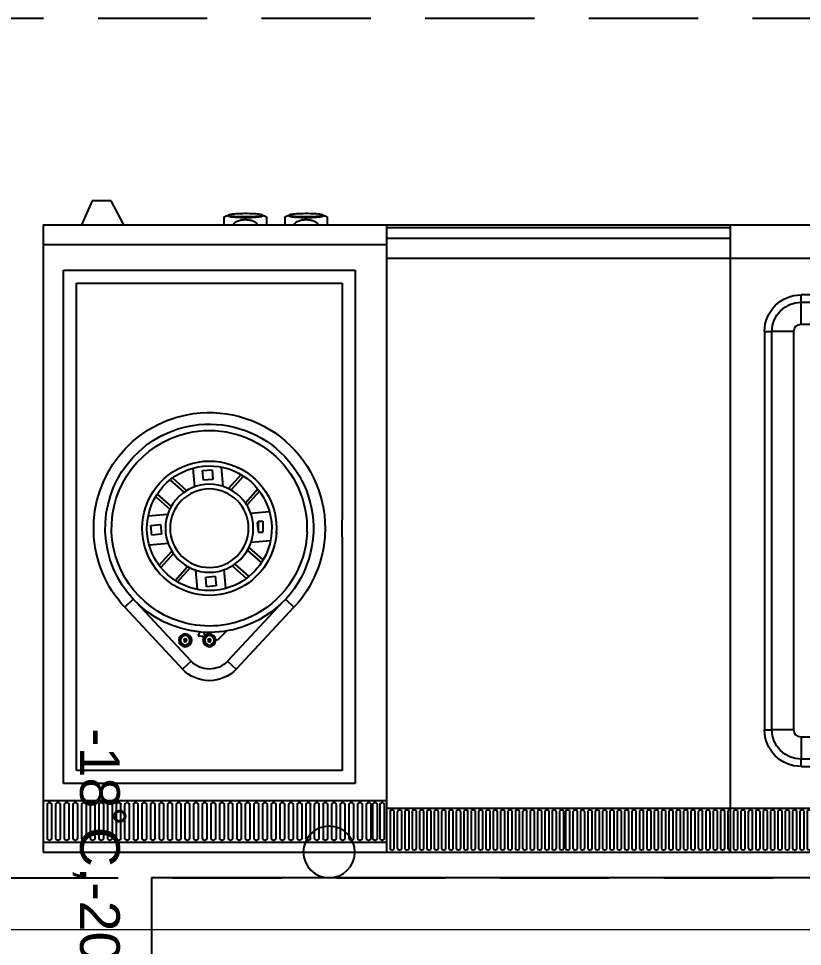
# Model space of a CAD drawing. Header units: millimetres. Extents: x 7687 to 15428, y -715 to 4028.
# Drawn here: x 13265.4 to 13356.6, y 243.2 to 351.2 of the extents above; entities that cross this region are included whole.
import ezdxf

# ---------------------------------------------------------------- set-up
doc = ezdxf.new("R2010")
doc.units = ezdxf.units.MM
doc.linetypes.add('HIDDENX2', pattern=[19.05, 12.7, -6.35])
for name, color, linetype in [('ELEKTRİK', 1, 'Continuous'), ('KITCHEN', 1, 'Continuous'), ('KOT', 3, 'Continuous')]:
    doc.layers.add(name, color=color, linetype=linetype)
doc.layers.add('yazı', color=7, linetype='Continuous', lineweight=20)
doc.styles.get("Standard").update_dxf_attribs({"font": 'arial.ttf'})

# ---------------------------------------------------------------- blocks, each defined once
blk = doc.blocks.new('wok ocak')
at = {"layer": 'KITCHEN', "color": 1}
for p, q in [((30.59, 73), (32.08, 75.78)), ((32.08, 75.78), (34.3, 75.78)), ((34.3, 75.78), (35.54, 73)), ((35.54, 73), (30.59, 73)), ((19.04, 42.54), (19.23, 44.78)), ((20.31, 44.48), (20.22, 43.37)), ((21.43, 44.39), (20.31, 44.48)), ((21.33, 43.28), (21.43, 44.39)), ((22.56, 44.66), (22.37, 42.48)), ((16.66, 43.75), (18.11, 42.14)), ((16.95, 43.93), (18.41, 42.3)), ((20.22, 43.37), (21.33, 43.28)), ((24.94, 43.53), (23.3, 42.06)), ((23.59, 41.87), (25.21, 43.32)), ((16.45, 40.64), (15, 42.26)), ((14.79, 41.99), (16.26, 40.35)), ((26.71, 41.66), (25.09, 40.21)), ((26.89, 41.38), (25.25, 39.91)), ((13.65, 39.6), (15.83, 39.41)), ((25.5, 39.28), (27.75, 39.09)), ((14.42, 38.52), (14.42, 37.22)), ((14.97, 38.52), (14.42, 38.52)), ((14.97, 38.52), (14.97, 37.22)), ((15.04, 38.37), (14.97, 38.38)), ((14.97, 37.57), (15.04, 38.37)), ((26.33, 38.1), (26.23, 36.99)), ((27.44, 38.01), (26.33, 38.1)), ((27.34, 36.89), (27.44, 38.01)), ((14.97, 37.22), (14.42, 37.22)), ((26.23, 36.99), (27.34, 36.89)), ((15.78, 36.08), (13.55, 36.27)), ((27.61, 35.76), (25.45, 35.95)), ((14.39, 33.99), (16.02, 35.46)), ((14.57, 33.7), (16.18, 35.15)), ((24.82, 34.73), (26.27, 33.11)), ((26.48, 33.38), (25.01, 35.02)), ((17.68, 33.5), (16.06, 32.05)), ((16.33, 31.84), (17.97, 33.31)), ((18.72, 30.7), (18.91, 32.87)), ((22.24, 32.82), (22.05, 30.59)), ((24.33, 31.43), (22.86, 33.07)), ((24.62, 31.61), (23.17, 33.23)), ((19.95, 32.09), (19.85, 30.98)), ((21.06, 31.99), (19.95, 32.09)), ((20.96, 30.88), (21.06, 31.99)), ((19.85, 30.98), (20.96, 30.88)), ((11.78, 29.41), (10.8, 28.49)), ((29.49, 29.41), (30.48, 28.49)), ((10.8, 28.49), (17.52, 21.3)), ((12.11, 29.07), (18.51, 22.22)), ((22.77, 22.22), (29.16, 29.07)), ((23.61, 21.14), (30.48, 28.49)), ((19.6, 24.72), (18.65, 25.72)), ((21.49, 25.16), (21.27, 24.94)), ((21.96, 25.14), (21.49, 25.16)), ((19.95, 24.71), (19.6, 24.72)), ((22.77, 22.22), (23.24, 22.73)), ((18.51, 22.22), (17.52, 21.3)), ((22.77, 22.22), (23.76, 21.3))]:
    blk.add_line(p, q, dxfattribs=at)
at = {"layer": 'KITCHEN', "color": 1, "linetype": 'Continuous'}
for p, q in [((7.4, 74.15), (7.38, 74.12)), ((7.38, 74.12), (7.4, 74.09)), ((7.38, 74.12), (7.38, 74.02)), ((7.38, 74.02), (7.4, 73.99)), ((7.45, 74.18), (7.4, 74.15)), ((7.4, 74.09), (7.45, 74.07)), ((7.4, 73.99), (7.45, 73.97)), ((7.54, 74.21), (7.45, 74.18)), ((7.45, 74.07), (7.54, 74.04)), ((7.45, 73.97), (7.54, 73.94)), ((7.66, 74.23), (7.54, 74.21)), ((7.54, 74.04), (7.66, 74.01)), ((7.54, 73.94), (7.66, 73.91)), ((7.81, 74.26), (7.66, 74.23)), ((7.66, 74.01), (7.81, 73.99)), ((7.66, 73.91), (7.81, 73.89)), ((7.99, 74.28), (7.81, 74.26)), ((7.81, 73.99), (7.99, 73.97)), ((7.81, 73.89), (7.99, 73.87)), ((8.19, 74.3), (7.99, 74.28)), ((7.99, 73.97), (8.19, 73.95)), ((7.99, 73.87), (8.19, 73.85)), ((8.42, 74.31), (8.19, 74.3)), ((8.19, 73.95), (8.42, 73.93)), ((8.19, 73.85), (8.42, 73.83)), ((8.66, 74.32), (8.42, 74.31)), ((8.42, 73.93), (8.66, 73.92)), ((8.42, 73.83), (8.66, 73.82)), ((8.91, 74.33), (8.66, 74.32)), ((8.66, 73.92), (8.91, 73.91)), ((8.66, 73.82), (8.91, 73.81)), ((9.18, 74.34), (8.91, 74.33)), ((8.91, 73.91), (9.18, 73.91)), ((8.91, 73.81), (9.18, 73.81)), ((9.44, 74.34), (9.18, 74.34)), ((9.18, 73.91), (9.44, 73.91)), ((9.18, 73.81), (9.44, 73.81)), ((9.71, 74.33), (9.44, 74.34)), ((9.44, 73.91), (9.71, 73.91)), ((9.44, 73.81), (9.71, 73.81)), ((9.97, 74.33), (9.71, 74.33)), ((9.71, 73.91), (9.97, 73.92)), ((9.71, 73.81), (9.97, 73.82)), ((10.21, 74.32), (9.97, 74.33)), ((9.97, 73.92), (10.21, 73.93)), ((9.97, 73.82), (10.21, 73.83)), ((10.45, 74.3), (10.21, 74.32)), ((10.21, 73.93), (10.45, 73.94)), ((10.21, 73.83), (10.45, 73.84)), ((10.66, 74.29), (10.45, 74.3)), ((10.45, 73.94), (10.66, 73.96)), ((10.45, 73.84), (10.66, 73.86)), ((10.85, 74.27), (10.66, 74.29)), ((10.66, 73.96), (10.85, 73.98)), ((10.66, 73.86), (10.85, 73.88)), ((11.02, 74.24), (10.85, 74.27)), ((10.85, 73.98), (11.02, 74)), ((10.85, 73.88), (11.02, 73.9)), ((11.16, 74.22), (11.02, 74.24)), ((11.02, 74), (11.16, 74.03)), ((11.02, 73.9), (11.16, 73.93)), ((11.26, 74.19), (11.16, 74.22)), ((11.16, 74.03), (11.26, 74.05)), ((11.16, 73.93), (11.26, 73.95)), ((11.33, 74.17), (11.26, 74.19)), ((11.26, 74.05), (11.33, 74.08)), ((11.26, 73.95), (11.33, 73.98)), ((11.37, 74.14), (11.33, 74.17)), ((11.33, 74.08), (11.37, 74.11)), ((11.33, 73.98), (11.37, 74.01)), ((11.37, 74.11), (11.37, 74.14)), ((11.37, 74.02), (11.37, 74.12)), ((11.37, 74.01), (11.37, 74.02)), ((14.47, 74.15), (14.45, 74.12)), ((14.45, 74.12), (14.47, 74.09)), ((14.45, 74.12), (14.45, 74.02)), ((14.45, 74.02), (14.47, 73.99)), ((14.52, 74.18), (14.47, 74.15)), ((14.47, 74.09), (14.52, 74.07)), ((14.47, 73.99), (14.52, 73.97)), ((14.61, 74.21), (14.52, 74.18)), ((14.52, 74.07), (14.61, 74.04)), ((14.52, 73.97), (14.61, 73.94)), ((14.73, 74.23), (14.61, 74.21)), ((14.61, 74.04), (14.73, 74.01)), ((14.61, 73.94), (14.73, 73.91)), ((14.88, 74.26), (14.73, 74.23)), ((14.73, 74.01), (14.88, 73.99)), ((14.73, 73.91), (14.88, 73.89)), ((15.06, 74.28), (14.88, 74.26)), ((14.88, 73.99), (15.06, 73.97)), ((14.88, 73.89), (15.06, 73.87)), ((15.26, 74.3), (15.06, 74.28)), ((15.06, 73.97), (15.26, 73.95)), ((15.06, 73.87), (15.26, 73.85)), ((15.49, 74.31), (15.26, 74.3)), ((15.26, 73.95), (15.49, 73.93)), ((15.26, 73.85), (15.49, 73.83)), ((15.73, 74.32), (15.49, 74.31)), ((15.49, 73.93), (15.73, 73.92)), ((15.49, 73.83), (15.73, 73.82)), ((15.98, 74.33), (15.73, 74.32)), ((15.73, 73.92), (15.98, 73.91)), ((15.73, 73.82), (15.98, 73.81)), ((16.25, 74.34), (15.98, 74.33)), ((15.98, 73.91), (16.25, 73.91)), ((15.98, 73.81), (16.25, 73.81)), ((16.51, 74.34), (16.25, 74.34)), ((16.25, 73.91), (16.51, 73.91)), ((16.25, 73.81), (16.51, 73.81)), ((16.78, 74.33), (16.51, 74.34)), ((16.51, 73.91), (16.78, 73.91)), ((16.51, 73.81), (16.78, 73.81)), ((17.04, 74.33), (16.78, 74.33)), ((16.78, 73.91), (17.04, 73.92)), ((16.78, 73.81), (17.04, 73.82)), ((17.29, 74.32), (17.04, 74.33)), ((17.04, 73.92), (17.29, 73.93)), ((17.04, 73.82), (17.29, 73.83)), ((17.52, 74.3), (17.29, 74.32)), ((17.29, 73.93), (17.52, 73.94)), ((17.29, 73.83), (17.52, 73.84)), ((17.73, 74.29), (17.52, 74.3)), ((17.52, 73.94), (17.73, 73.96)), ((17.52, 73.84), (17.73, 73.86)), ((17.93, 74.27), (17.73, 74.29)), ((17.73, 73.96), (17.93, 73.98)), ((17.73, 73.86), (17.93, 73.88)), ((18.09, 74.24), (17.93, 74.27)), ((17.93, 73.98), (18.09, 74)), ((17.93, 73.88), (18.09, 73.9)), ((18.23, 74.22), (18.09, 74.24)), ((18.09, 74), (18.23, 74.03)), ((18.09, 73.9), (18.23, 73.93)), ((18.33, 74.19), (18.23, 74.22)), ((18.23, 74.03), (18.33, 74.05)), ((18.23, 73.93), (18.33, 73.95)), ((18.4, 74.17), (18.33, 74.19)), ((18.33, 74.05), (18.4, 74.08)), ((18.33, 73.95), (18.4, 73.98)), ((18.44, 74.14), (18.4, 74.17)), ((18.4, 74.08), (18.44, 74.11)), ((18.4, 73.98), (18.44, 74.01)), ((18.44, 74.11), (18.44, 74.14)), ((18.44, 74.02), (18.44, 74.12)), ((18.44, 74.01), (18.44, 74.02)), ((40, 73), (0, 73)), ((0, 73), (0, 0)), ((40, 73), (40, 72.88)), ((40, 72.88), (40, 70.69)), ((40, 70.69), (0, 70.69)), ((40, 70.69), (40, 5.98)), ((3.68, 67.7), (3.68, 53.34)), ((17.14, 67.7), (3.68, 67.7)), ((19.14, 67.7), (17.14, 67.7)), ((37.6, 67.7), (19.14, 67.7)), ((37.6, 53.34), (37.6, 67.7)), ((17.14, 66.21), (5.17, 66.21)), ((5.17, 66.21), (5.17, 51.35)), ((36.1, 66.21), (17.14, 66.21)), ((36.1, 51.35), (36.1, 66.21)), ((3.68, 53.34), (3.68, 51.35)), ((37.6, 51.35), (37.6, 53.34)), ((3.68, 51.35), (3.68, 24.02)), ((5.17, 51.35), (5.17, 38.68)), ((36.1, 36.68), (36.1, 51.35)), ((37.6, 38.68), (37.6, 51.35)), ((5.17, 36.68), (5.17, 38.68)), ((37.6, 36.68), (37.6, 38.68)), ((5.17, 36.68), (5.17, 22.02)), ((36.1, 22.02), (36.1, 36.68)), ((37.6, 24.02), (37.6, 36.68)), ((3.68, 24.02), (3.68, 22.02)), ((37.6, 22.02), (37.6, 24.02)), ((3.68, 22.02), (3.68, 7.98)), ((5.17, 22.02), (5.17, 9.47)), ((36.1, 9.47), (36.1, 22.02)), ((37.6, 7.98), (37.6, 22.02)), ((5.17, 9.47), (17.14, 9.47)), ((17.14, 9.47), (36.1, 9.47)), ((3.68, 7.98), (17.14, 7.98)), ((17.14, 7.98), (19.14, 7.98)), ((19.14, 7.98), (37.6, 7.98)), ((40, 5.98), (0, 5.98)), ((0.27, 5.55), (0.27, 1.58)), ((0.77, 1.58), (0.77, 5.55)), ((1.1, 5.55), (1.1, 1.58)), ((1.6, 1.58), (1.6, 5.55)), ((1.85, 5.55), (1.85, 1.58)), ((2.35, 1.58), (2.35, 5.55)), ((2.86, 5.55), (2.86, 1.58)), ((3.36, 1.58), (3.36, 5.55)), ((3.86, 5.55), (3.86, 1.58)), ((4.36, 1.58), (4.36, 5.55)), ((4.87, 5.55), (4.87, 1.58)), ((5.37, 1.58), (5.37, 5.55)), ((5.87, 5.55), (5.87, 1.58)), ((6.37, 1.58), (6.37, 5.55)), ((6.88, 5.55), (6.88, 1.58)), ((7.37, 1.58), (7.37, 5.55)), ((7.88, 5.55), (7.88, 1.58)), ((8.38, 1.58), (8.38, 5.55)), ((8.89, 5.55), (8.89, 1.58)), ((9.38, 1.58), (9.38, 5.55)), ((9.89, 5.55), (9.89, 1.58)), ((10.39, 1.58), (10.39, 5.55)), ((10.89, 5.55), (10.89, 1.58)), ((11.39, 1.58), (11.39, 5.55)), ((11.9, 5.55), (11.9, 1.58)), ((12.4, 1.58), (12.4, 5.55)), ((12.9, 5.55), (12.9, 1.58)), ((13.4, 1.58), (13.4, 5.55)), ((13.91, 5.55), (13.91, 1.58)), ((14.41, 1.58), (14.41, 5.55)), ((14.91, 5.55), (14.91, 1.58)), ((15.41, 1.58), (15.41, 5.55)), ((15.92, 5.55), (15.92, 1.58)), ((16.42, 1.58), (16.42, 5.55)), ((16.92, 5.55), (16.92, 1.58)), ((17.42, 1.58), (17.42, 5.55)), ((17.93, 5.55), (17.93, 1.58)), ((18.43, 1.58), (18.43, 5.55)), ((18.93, 5.55), (18.93, 1.58)), ((19.43, 1.58), (19.43, 5.55)), ((19.94, 5.55), (19.94, 1.58)), ((20.44, 1.58), (20.44, 5.55)), ((20.94, 5.55), (20.94, 1.58)), ((21.44, 1.58), (21.44, 5.55)), ((21.95, 5.55), (21.95, 1.58)), ((22.44, 1.58), (22.44, 5.55)), ((22.95, 5.55), (22.95, 1.58)), ((23.45, 1.58), (23.45, 5.55)), ((23.96, 5.55), (23.96, 1.58)), ((24.45, 1.58), (24.45, 5.55)), ((24.96, 5.55), (24.96, 1.58)), ((25.46, 1.58), (25.46, 5.55)), ((25.97, 5.55), (25.97, 1.58)), ((26.46, 1.58), (26.46, 5.55)), ((26.97, 5.55), (26.97, 1.58)), ((27.47, 1.58), (27.47, 5.55)), ((27.97, 5.55), (27.97, 1.58)), ((28.47, 1.58), (28.47, 5.55)), ((28.96, 5.55), (28.96, 1.58)), ((29.45, 1.58), (29.45, 5.55)), ((29.96, 5.55), (29.96, 1.58)), ((30.46, 1.58), (30.46, 5.55)), ((30.97, 5.55), (30.97, 1.58)), ((30.97, 5.55), (30.97, 1.58)), ((31.46, 1.58), (31.46, 5.55)), ((31.46, 1.58), (31.46, 5.55)), ((31.97, 5.55), (31.97, 1.58)), ((32.47, 1.58), (32.47, 5.55)), ((32.97, 5.55), (32.97, 1.58)), ((33.47, 1.58), (33.47, 5.55)), ((33.98, 5.55), (33.98, 1.58)), ((34.48, 1.58), (34.48, 5.55)), ((34.98, 5.55), (34.98, 1.58)), ((35.48, 1.58), (35.48, 5.55)), ((35.99, 5.55), (35.99, 1.58)), ((36.49, 1.58), (36.49, 5.55)), ((36.99, 5.55), (36.99, 1.58)), ((37.49, 1.58), (37.49, 5.55)), ((38, 5.55), (38, 1.58)), ((38.5, 1.58), (38.5, 5.55)), ((39, 5.55), (39, 1.58)), ((39.5, 1.58), (39.5, 5.55)), ((40, 5.98), (40, 1.14)), ((40, 1.14), (0, 1.14)), ((40, 1.14), (40, 0)), ((40, 0), (0, 0))]:
    blk.add_line(p, q, dxfattribs=at)
at = {"layer": 'KITCHEN', "color": 1}
for centre, radius in [((20.64, 37.68), 5.12), ((20.64, 37.68), 4.57), ((20.64, 24.64), 0.743), ((20.64, 24.64), 0.697), ((20.64, 24.64), 0.585), ((20.64, 24.64), 0.548), ((23.45, 24.64), 0.743), ((23.45, 24.64), 0.697), ((23.45, 24.64), 0.585), ((23.45, 24.64), 0.548), ((20.64, 24.64), 0.176), ((20.64, 24.64), 0.139), ((23.45, 24.64), 0.176), ((23.45, 24.64), 0.139)]:
    blk.add_circle(centre, radius, dxfattribs=at)
for centre, radius, start, end in [((20.64, 37.68), 13.47, 78.8602, 183.5097), ((20.64, 37.68), 13.47, 358.2356, 78.8602), ((20.64, 37.68), 12.12, 77.6038, 182.2021), ((20.63, 37.71), 11.35, 76.7212, 182.4905), ((20.64, 37.68), 12.12, 358.0395, 77.6038), ((20.64, 37.68), 11.38, 357.9115, 76.7807), ((20.64, 37.68), 7.82, 241.4821, 184.7852), ((20.64, 37.68), 7.26, 241.4821, 183.6788), ((20.64, 37.68), 13.47, 181.9818, 223.0596), ((20.64, 37.68), 12.12, 182.2021, 241.4821), ((20.64, 37.68), 11.38, 182.3459, 241.4821), ((20.64, 37.68), 7.82, 183.4162, 241.4821), ((20.64, 37.68), 7.26, 183.6788, 241.4821), ((20.64, 37.68), 12.12, 275.5357, 358.0395), ((20.64, 37.68), 11.38, 283.2193, 357.9115), ((20.64, 37.68), 13.47, 316.9404, 358.2356), ((20.64, 37.68), 12.12, 241.4821, 282.3962), ((20.64, 37.68), 11.38, 241.4821, 283.2193), ((20.88, 25.38), 0.325, 146.3692, 188.4258), ((20.88, 25.38), 0.325, 315.5348, 35.8716), ((22.92, 25.72), 1.11, 185.2026, 211.0196), ((23.45, 24.64), 0.743, 106.4087, 253.5913), ((20.64, 24.21), 2.92, 223.0596, 316.9404), ((20.64, 24.21), 4.27, 223.0596, 316.9155)]:
    blk.add_arc(centre, radius, start, end, dxfattribs=at)
at = {"layer": 'KITCHEN', "color": 1, "linetype": 'Continuous'}
for centre, start, end in [((0.52, 5.52), 5.892, 174.108), ((1.35, 5.52), 5.892, 174.108), ((2.1, 5.52), 5.8879, 174.1121), ((3.11, 5.52), 5.8879, 174.1121), ((4.11, 5.52), 5.892, 174.108), ((5.12, 5.52), 5.892, 174.108), ((6.12, 5.52), 5.8806, 174.1194), ((7.13, 5.52), 5.8879, 174.1121), ((8.13, 5.52), 5.892, 174.108), ((9.13, 5.52), 5.8879, 174.1121), ((10.14, 5.52), 5.8806, 174.1194), ((11.14, 5.52), 5.892, 174.108), ((12.15, 5.52), 5.892, 174.108), ((13.15, 5.52), 5.8806, 174.1194), ((14.16, 5.52), 5.8879, 174.1121), ((15.16, 5.52), 5.892, 174.108), ((16.17, 5.52), 5.8879, 174.1121), ((17.17, 5.52), 5.8806, 174.1194), ((18.18, 5.52), 5.892, 174.108), ((19.18, 5.52), 5.892, 174.108), ((20.19, 5.52), 5.8879, 174.1121), ((21.19, 5.52), 5.8879, 174.1121), ((22.2, 5.52), 5.892, 174.108), ((23.2, 5.52), 5.892, 174.108), ((24.21, 5.52), 5.8806, 174.1194), ((25.21, 5.52), 5.8879, 174.1121), ((26.21, 5.52), 5.892, 174.108), ((27.22, 5.52), 5.8879, 174.1121), ((28.22, 5.52), 5.8806, 174.1194), ((29.21, 5.52), 5.892, 174.108), ((30.21, 5.52), 5.892, 174.108), ((31.21, 5.52), 5.892, 174.108), ((31.21, 5.52), 5.8806, 174.1194), ((32.22, 5.52), 5.892, 174.108), ((33.22, 5.52), 5.8806, 174.1194), ((34.23, 5.52), 5.892, 174.108), ((35.23, 5.52), 5.892, 174.108), ((36.24, 5.52), 5.8806, 174.1194), ((37.24, 5.52), 5.8879, 174.1121), ((38.25, 5.52), 5.892, 174.108), ((39.25, 5.52), 5.8879, 174.1121), ((0.52, 1.61), 185.892, 354.108), ((1.35, 1.61), 185.892, 354.108), ((2.1, 1.61), 185.8879, 354.1121), ((3.11, 1.61), 185.8879, 354.1121), ((4.11, 1.61), 185.892, 354.108), ((5.12, 1.61), 185.892, 354.108), ((6.12, 1.61), 185.8806, 354.1194), ((7.13, 1.61), 185.8879, 354.1121), ((8.13, 1.61), 185.892, 354.108), ((9.13, 1.61), 185.8879, 354.1121), ((10.14, 1.61), 185.8806, 354.1194), ((11.14, 1.61), 185.892, 354.108), ((12.15, 1.61), 185.892, 354.108), ((13.15, 1.61), 185.8806, 354.1194), ((14.16, 1.61), 185.8879, 354.1121), ((15.16, 1.61), 185.892, 354.108), ((16.17, 1.61), 185.8879, 354.1121), ((17.17, 1.61), 185.8806, 354.1194), ((18.18, 1.61), 185.892, 354.108), ((19.18, 1.61), 185.892, 354.108), ((20.19, 1.61), 185.8879, 354.1121), ((21.19, 1.61), 185.8879, 354.1121), ((22.2, 1.61), 185.892, 354.108), ((23.2, 1.61), 185.892, 354.108), ((24.21, 1.61), 185.8806, 354.1194), ((25.21, 1.61), 185.8879, 354.1121), ((26.21, 1.61), 185.892, 354.108), ((27.22, 1.61), 185.8879, 354.1121), ((28.22, 1.61), 185.8806, 354.1194), ((29.21, 1.61), 185.892, 354.108), ((30.21, 1.61), 185.892, 354.108), ((31.21, 1.61), 185.892, 354.108), ((31.21, 1.61), 185.8806, 354.1194), ((32.22, 1.61), 185.892, 354.108), ((33.22, 1.61), 185.8806, 354.1194), ((34.23, 1.61), 185.892, 354.108), ((35.23, 1.61), 185.892, 354.108), ((36.24, 1.61), 185.8806, 354.1194), ((37.24, 1.61), 185.8879, 354.1121), ((38.25, 1.61), 185.892, 354.108), ((39.25, 1.61), 185.8879, 354.1121)]:
    blk.add_arc(centre, 0.251, start, end, dxfattribs=at)
for points, knots in [([(7.38, 74.1), (7.37, 74.09), (7.31, 74.08), (7.22, 74.06), (7.11, 74.02), (7, 73.96), (6.93, 73.92), (6.89, 73.89), (6.88, 73.88)], [0, 0, 0, 0, 0.071146, 0.360299, 0.583121, 0.780129, 0.971581, 1, 1, 1, 1]), ([(6.88, 73), (6.88, 73.02), (6.88, 73.09), (6.88, 73.22), (6.88, 73.39), (6.88, 73.55), (6.88, 73.66), (6.88, 73.77), (6.88, 73.85), (6.88, 73.9), (6.88, 73.88), (6.88, 73.88)], [0, 0, 0, 0, 0.031218, 0.099887, 0.187631, 0.314495, 0.423208, 0.534616, 0.763051, 0.99723, 1, 1, 1, 1]), ([(10.74, 73), (10.74, 73.03), (10.72, 73.11), (10.61, 73.26), (10.42, 73.39), (10.2, 73.48), (9.9, 73.56), (9.51, 73.61), (9.04, 73.59), (8.68, 73.53), (8.41, 73.43), (8.23, 73.33), (8.09, 73.19), (8.01, 73.07), (8, 73), (8, 73)], [0, 0, 0, 0, 0.02626, 0.083294, 0.165746, 0.237177, 0.308811, 0.459086, 0.609562, 0.741812, 0.80889, 0.875719, 0.935415, 0.995624, 1, 1, 1, 1]), ([(11.87, 73.88), (11.86, 73.89), (11.82, 73.92), (11.74, 73.97), (11.64, 74.01), (11.54, 74.05), (11.45, 74.08), (11.39, 74.09), (11.37, 74.1)], [0, 0, 0, 0, 0.06164, 0.234841, 0.415874, 0.619276, 0.872406, 1, 1, 1, 1]), ([(11.87, 73.87), (11.87, 73.88), (11.87, 73.88), (11.87, 73.82), (11.87, 73.72), (11.87, 73.59), (11.87, 73.47), (11.87, 73.32), (11.87, 73.15), (11.87, 73.05), (11.87, 73)], [0, 0, 0, 0, 0.1050328, 0.3396706, 0.5435541, 0.645367, 0.7499881, 0.84201, 0.9348333, 1, 1, 1, 1]), ([(14.45, 74.1), (14.44, 74.09), (14.38, 74.08), (14.3, 74.06), (14.18, 74.02), (14.08, 73.96), (14, 73.92), (13.96, 73.89), (13.95, 73.88)], [0, 0, 0, 0, 0.071146, 0.360299, 0.583121, 0.780129, 0.971581, 1, 1, 1, 1]), ([(13.95, 73), (13.95, 73.02), (13.95, 73.09), (13.95, 73.22), (13.95, 73.39), (13.95, 73.55), (13.95, 73.66), (13.95, 73.77), (13.95, 73.85), (13.95, 73.9), (13.95, 73.88), (13.95, 73.88)], [0, 0, 0, 0, 0.031218, 0.099887, 0.187631, 0.314495, 0.423208, 0.534616, 0.763051, 0.99723, 1, 1, 1, 1]), ([(17.81, 73), (17.81, 73.03), (17.79, 73.11), (17.68, 73.26), (17.5, 73.39), (17.27, 73.48), (16.97, 73.56), (16.58, 73.61), (16.12, 73.59), (15.75, 73.53), (15.48, 73.43), (15.3, 73.33), (15.16, 73.19), (15.08, 73.07), (15.08, 73), (15.08, 73)], [0, 0, 0, 0, 0.02626, 0.083294, 0.165746, 0.237177, 0.308811, 0.459086, 0.609562, 0.741812, 0.80889, 0.875719, 0.935415, 0.995624, 1, 1, 1, 1]), ([(18.94, 73.88), (18.93, 73.89), (18.89, 73.92), (18.81, 73.97), (18.72, 74.01), (18.61, 74.05), (18.52, 74.08), (18.46, 74.09), (18.44, 74.1)], [0, 0, 0, 0, 0.06164, 0.234841, 0.415874, 0.619276, 0.872406, 1, 1, 1, 1]), ([(18.94, 73.87), (18.94, 73.88), (18.94, 73.88), (18.94, 73.82), (18.94, 73.72), (18.94, 73.59), (18.94, 73.47), (18.94, 73.32), (18.94, 73.15), (18.94, 73.05), (18.94, 73)], [0, 0, 0, 0, 0.1050328, 0.3396706, 0.5435541, 0.645367, 0.7499881, 0.84201, 0.9348333, 1, 1, 1, 1])]:
    blk.add_open_spline(points, degree=3, knots=knots, dxfattribs=at)
at = {"layer": 'KOT'}
blk.add_circle((6.7, 0), 3, dxfattribs=at)
blk = doc.blocks.new('ara tezgah')
at = {"layer": 'KITCHEN', "linetype": 'Continuous'}
for p, q in [((0, 0), (40, 0)), ((0, -5.12), (0, 0)), ((40, -73), (40, 0)), ((0.43, -0.41), (0.43, -4.71)), ((0.85, -4.71), (0.85, -0.41)), ((1.28, -0.41), (1.28, -4.71)), ((1.71, -4.71), (1.71, -0.41)), ((2.14, -0.41), (2.14, -4.71)), ((2.57, -4.71), (2.57, -0.41)), ((3, -0.41), (3, -4.71)), ((3.43, -4.71), (3.43, -0.41)), ((3.86, -0.41), (3.86, -4.71)), ((4.29, -4.71), (4.29, -0.41)), ((4.72, -0.41), (4.72, -4.71)), ((5.14, -4.71), (5.14, -0.41)), ((5.58, -0.41), (5.58, -4.71)), ((6, -4.71), (6, -0.41)), ((6.43, -0.41), (6.43, -4.71)), ((6.86, -4.71), (6.86, -0.41)), ((7.29, -0.41), (7.29, -4.71)), ((7.72, -4.71), (7.72, -0.41)), ((8.15, -0.41), (8.15, -4.71)), ((8.58, -4.71), (8.58, -0.41)), ((9.01, -0.41), (9.01, -4.71)), ((9.43, -4.71), (9.43, -0.41)), ((9.87, -0.41), (9.87, -4.71)), ((10.29, -4.71), (10.29, -0.41)), ((10.72, -0.41), (10.72, -4.71)), ((11.15, -4.71), (11.15, -0.41)), ((11.58, -0.41), (11.58, -4.71)), ((12.01, -4.71), (12.01, -0.41)), ((12.44, -0.41), (12.44, -4.71)), ((12.87, -4.71), (12.87, -0.41)), ((13.3, -0.41), (13.3, -4.71)), ((13.73, -4.71), (13.73, -0.41)), ((14.16, -0.41), (14.16, -4.71)), ((14.58, -4.71), (14.58, -0.41)), ((15.02, -0.41), (15.02, -4.71)), ((15.44, -4.71), (15.44, -0.41)), ((15.87, -0.41), (15.87, -4.71)), ((16.3, -4.71), (16.3, -0.41)), ((16.73, -0.41), (16.73, -4.71)), ((17.16, -4.71), (17.16, -0.41)), ((17.59, -0.41), (17.59, -4.71)), ((18.02, -4.71), (18.02, -0.41)), ((18.45, -0.41), (18.45, -4.71)), ((18.88, -4.71), (18.88, -0.41)), ((19.29, -0.41), (19.29, -4.71)), ((19.72, -4.71), (19.72, -0.41)), ((20.15, -0.41), (20.15, -4.71)), ((20.57, -4.71), (20.57, -0.41)), ((20.87, -0.41), (20.87, -4.71)), ((21.3, -4.71), (21.3, -0.41)), ((21.73, -0.41), (21.73, -4.71)), ((22.16, -4.71), (22.16, -0.41)), ((22.59, -0.41), (22.59, -4.71)), ((23.02, -4.71), (23.02, -0.41)), ((23.45, -0.41), (23.45, -4.71)), ((23.88, -4.71), (23.88, -0.41)), ((24.31, -0.41), (24.31, -4.71)), ((24.73, -4.71), (24.73, -0.41)), ((25.17, -0.41), (25.17, -4.71)), ((25.59, -4.71), (25.59, -0.41)), ((26.02, -0.41), (26.02, -4.71)), ((26.45, -4.71), (26.45, -0.41)), ((26.88, -0.41), (26.88, -4.71)), ((27.31, -4.71), (27.31, -0.41)), ((27.74, -0.41), (27.74, -4.71)), ((28.17, -4.71), (28.17, -0.41)), ((28.6, -0.41), (28.6, -4.71)), ((29.02, -4.71), (29.02, -0.41)), ((29.46, -0.41), (29.46, -4.71)), ((29.88, -4.71), (29.88, -0.41)), ((30.31, -0.41), (30.31, -4.71)), ((30.74, -4.71), (30.74, -0.41)), ((31.17, -0.41), (31.17, -4.71)), ((31.6, -4.71), (31.6, -0.41)), ((32.03, -0.41), (32.03, -4.71)), ((32.46, -4.71), (32.46, -0.41)), ((32.89, -0.41), (32.89, -4.71)), ((33.32, -4.71), (33.32, -0.41)), ((33.75, -0.41), (33.75, -4.71)), ((34.17, -4.71), (34.17, -0.41)), ((34.61, -0.41), (34.61, -4.71)), ((35.03, -4.71), (35.03, -0.41)), ((35.46, -0.41), (35.46, -4.71)), ((35.89, -4.71), (35.89, -0.41)), ((36.32, -0.41), (36.32, -4.71)), ((36.75, -4.71), (36.75, -0.41)), ((37.18, -0.41), (37.18, -4.71)), ((37.61, -4.71), (37.61, -0.41)), ((38.04, -0.41), (38.04, -4.71)), ((38.46, -4.71), (38.46, -0.41)), ((38.9, -0.41), (38.9, -4.71)), ((39.32, -4.71), (39.32, -0.41)), ((39.75, -0.41), (39.75, -4.71)), ((0, -5.12), (40, -5.12)), ((0, -69.1), (0, -5.12)), ((0, -69.1), (40, -69.1)), ((0, -71.44), (0, -69.1)), ((0, -71.44), (40, -71.44)), ((0, -72.7), (0, -71.44)), ((0, -72.7), (40, -72.7)), ((0, -73), (0, -72.7)), ((0, -73), (40, -73))]:
    blk.add_line(p, q, dxfattribs=at)
for centre, start, end in [((0.64, -0.42), 1.9547, 178.0453), ((1.5, -0.42), 1.9406, 178.0594), ((2.36, -0.42), 1.9406, 178.0594), ((3.21, -0.42), 1.9406, 178.0594), ((4.07, -0.42), 1.9406, 178.0594), ((4.93, -0.42), 1.9406, 178.0594), ((5.79, -0.42), 1.9547, 178.0453), ((6.65, -0.42), 1.9547, 178.0453), ((7.51, -0.42), 1.9547, 178.0453), ((8.36, -0.42), 1.9623, 178.0377), ((9.22, -0.42), 1.9623, 178.0377), ((10.08, -0.42), 1.9623, 178.0377), ((10.94, -0.42), 1.9623, 178.0377), ((11.8, -0.42), 1.9623, 178.0377), ((12.65, -0.42), 1.9623, 178.0377), ((13.51, -0.42), 1.9623, 178.0377), ((14.37, -0.42), 1.9623, 178.0377), ((15.23, -0.42), 1.9623, 178.0377), ((16.09, -0.42), 1.9623, 178.0377), ((16.95, -0.42), 1.9623, 178.0377), ((17.8, -0.42), 1.9623, 178.0377), ((18.66, -0.42), 1.9623, 178.0377), ((19.5, -0.42), 1.9623, 178.0377), ((20.36, -0.42), 1.9623, 178.0377), ((21.09, -0.42), 1.9623, 178.0377), ((21.95, -0.42), 1.9623, 178.0377), ((22.8, -0.42), 1.9623, 178.0377), ((23.66, -0.42), 1.9623, 178.0377), ((24.52, -0.42), 1.9623, 178.0377), ((25.38, -0.42), 1.9623, 178.0377), ((26.24, -0.42), 1.9623, 178.0377), ((27.09, -0.42), 1.9623, 178.0377), ((27.95, -0.42), 1.9623, 178.0377), ((28.81, -0.42), 1.9623, 178.0377), ((29.67, -0.42), 1.9623, 178.0377), ((30.53, -0.42), 1.9623, 178.0377), ((31.39, -0.42), 1.9623, 178.0377), ((32.24, -0.42), 1.9623, 178.0377), ((33.1, -0.42), 1.9623, 178.0377), ((33.96, -0.42), 1.9623, 178.0377), ((34.82, -0.42), 1.9623, 178.0377), ((35.68, -0.42), 1.9623, 178.0377), ((36.54, -0.42), 1.9623, 178.0377), ((37.39, -0.42), 1.9623, 178.0377), ((38.25, -0.42), 1.9623, 178.0377), ((39.11, -0.42), 1.9623, 178.0377), ((39.97, -0.42), 81.3834, 178.0453), ((0.64, -4.7), 181.9585, 358.0415), ((1.5, -4.7), 181.9444, 358.0556), ((2.36, -4.7), 181.9444, 358.0556), ((3.21, -4.7), 181.9444, 358.0556), ((4.07, -4.7), 181.9444, 358.0556), ((4.93, -4.7), 181.9444, 358.0556), ((5.79, -4.7), 181.9585, 358.0415), ((6.65, -4.7), 181.9585, 358.0415), ((7.51, -4.7), 181.9585, 358.0415), ((8.36, -4.7), 181.9661, 358.0339), ((9.22, -4.7), 181.9661, 358.0339), ((10.08, -4.7), 181.9661, 358.0339), ((10.94, -4.7), 181.9661, 358.0339), ((11.8, -4.7), 181.9661, 358.0339), ((12.65, -4.7), 181.9661, 358.0339), ((13.51, -4.7), 181.9661, 358.0339), ((14.37, -4.7), 181.9661, 358.0339), ((15.23, -4.7), 181.9661, 358.0339), ((16.09, -4.7), 181.9661, 358.0339), ((16.95, -4.7), 181.9661, 358.0339), ((17.8, -4.7), 181.9661, 358.0339), ((18.66, -4.7), 181.9661, 358.0339), ((19.5, -4.7), 181.9661, 358.0339), ((20.36, -4.7), 181.9661, 358.0339), ((21.09, -4.7), 181.9661, 358.0339), ((21.95, -4.7), 181.9661, 358.0339), ((22.8, -4.7), 181.9661, 358.0339), ((23.66, -4.7), 181.9661, 358.0339), ((24.52, -4.7), 181.9661, 358.0339), ((25.38, -4.7), 181.9661, 358.0339), ((26.24, -4.7), 181.9661, 358.0339), ((27.09, -4.7), 181.9661, 358.0339), ((27.95, -4.7), 181.9661, 358.0339), ((28.81, -4.7), 181.9661, 358.0339), ((29.67, -4.7), 181.9661, 358.0339), ((30.53, -4.7), 181.9661, 358.0339), ((31.39, -4.7), 181.9661, 358.0339), ((32.24, -4.7), 181.9661, 358.0339), ((33.1, -4.7), 181.9661, 358.0339), ((33.96, -4.7), 181.9661, 358.0339), ((34.82, -4.7), 181.9661, 358.0339), ((35.68, -4.7), 181.9661, 358.0339), ((36.54, -4.7), 181.9661, 358.0339), ((37.39, -4.7), 181.9661, 358.0339), ((38.25, -4.7), 181.9661, 358.0339), ((39.11, -4.7), 181.9661, 358.0339), ((39.97, -4.7), 181.9585, 278.6166)]:
    blk.add_arc(centre, 0.213, start, end, dxfattribs=at)
blk = doc.blocks.new('beinmari')
at = {"layer": 'KITCHEN', "linetype": 'Continuous'}
for p, q in [((40, 0), (0, 0)), ((0, 0), (0, -73)), ((3.16, 0.62), (3.16, 0)), ((6.57, 1.04), (3.58, 1.04)), ((3.58, 1.04), (3.58, 0)), ((6.57, 1.04), (6.57, 0)), ((6.99, 0.62), (6.99, 0)), ((40, 0), (40, -0.3)), ((40, -0.3), (40, -1.56)), ((40, -1.56), (40, -3.9)), ((40, -3.9), (0, -3.9)), ((40, -3.9), (40, -67.88)), ((7.99, -8.15), (31.75, -8.15)), ((7.99, -9.01), (7.99, -8.15)), ((31.75, -9.01), (31.75, -8.15)), ((31.75, -9.01), (7.99, -9.01)), ((7.99, -9.01), (7.99, -11.56)), ((31.75, -11.56), (31.75, -9.01)), ((31.75, -11.56), (7.99, -11.56)), ((3.72, -58.78), (3.72, -12.42)), ((4.58, -12.42), (3.72, -12.42)), ((4.58, -12.42), (4.58, -58.78)), ((4.58, -12.42), (7.13, -12.42)), ((7.13, -12.42), (7.13, -58.78)), ((32.6, -12.42), (35.16, -12.42)), ((32.6, -58.78), (32.6, -12.42)), ((35.16, -58.78), (35.16, -12.42)), ((36.01, -12.42), (35.16, -12.42)), ((36.01, -12.42), (36.01, -58.78)), ((4.58, -58.78), (3.72, -58.78)), ((4.58, -58.78), (7.13, -58.78)), ((32.6, -58.78), (35.16, -58.78)), ((36.01, -58.78), (35.16, -58.78)), ((7.99, -62.19), (7.99, -59.63)), ((7.99, -59.63), (31.75, -59.63)), ((31.75, -59.63), (31.75, -62.19)), ((7.99, -63.05), (7.99, -62.19)), ((7.99, -62.19), (31.75, -62.19)), ((31.75, -63.05), (31.75, -62.19)), ((31.75, -63.05), (7.99, -63.05)), ((40, -67.88), (0, -67.88)), ((40, -67.88), (40, -73)), ((0.1, -68.26), (0.1, -72.56)), ((0.52, -72.56), (0.52, -68.26)), ((0.68, -68.29), (0.68, -72.59)), ((1.1, -72.59), (1.1, -68.29)), ((1.54, -68.29), (1.54, -72.59)), ((1.96, -72.59), (1.96, -68.29)), ((2.39, -68.29), (2.39, -72.59)), ((2.82, -72.59), (2.82, -68.29)), ((3.25, -68.29), (3.25, -72.59)), ((3.68, -72.59), (3.68, -68.29)), ((4.11, -68.29), (4.11, -72.59)), ((4.54, -72.59), (4.54, -68.29)), ((4.97, -68.29), (4.97, -72.59)), ((5.39, -72.59), (5.39, -68.29)), ((5.83, -68.29), (5.83, -72.59)), ((6.25, -72.59), (6.25, -68.29)), ((6.68, -68.29), (6.68, -72.59)), ((7.11, -72.59), (7.11, -68.29)), ((7.54, -68.29), (7.54, -72.59)), ((7.97, -72.59), (7.97, -68.29)), ((8.4, -68.29), (8.4, -72.59)), ((8.83, -72.59), (8.83, -68.29)), ((9.26, -68.29), (9.26, -72.59)), ((9.69, -72.59), (9.69, -68.29)), ((10.12, -68.29), (10.12, -72.59)), ((10.54, -72.59), (10.54, -68.29)), ((10.98, -68.29), (10.98, -72.59)), ((11.4, -72.59), (11.4, -68.29)), ((11.83, -68.29), (11.83, -72.59)), ((12.26, -72.59), (12.26, -68.29)), ((12.69, -68.29), (12.69, -72.59)), ((13.12, -72.59), (13.12, -68.29)), ((13.55, -68.29), (13.55, -72.59)), ((13.98, -72.59), (13.98, -68.29)), ((14.41, -68.29), (14.41, -72.59)), ((14.83, -72.59), (14.83, -68.29)), ((15.27, -68.29), (15.27, -72.59)), ((15.69, -72.59), (15.69, -68.29)), ((16.12, -68.29), (16.12, -72.59)), ((16.55, -72.59), (16.55, -68.29)), ((16.98, -68.29), (16.98, -72.59)), ((17.41, -72.59), (17.41, -68.29)), ((17.69, -68.29), (17.69, -72.59)), ((18.12, -72.59), (18.12, -68.29)), ((18.55, -68.29), (18.55, -72.59)), ((18.98, -72.59), (18.98, -68.29)), ((19.41, -68.29), (19.41, -72.59)), ((19.83, -72.59), (19.83, -68.29)), ((20.27, -68.29), (20.27, -72.59)), ((20.69, -72.59), (20.69, -68.29)), ((21.12, -68.29), (21.12, -72.59)), ((21.55, -72.59), (21.55, -68.29)), ((21.98, -68.29), (21.98, -72.59)), ((22.41, -72.59), (22.41, -68.29)), ((22.84, -68.29), (22.84, -72.59)), ((23.27, -72.59), (23.27, -68.29)), ((23.7, -68.29), (23.7, -72.59)), ((24.13, -72.59), (24.13, -68.29)), ((24.56, -68.29), (24.56, -72.59)), ((24.98, -72.59), (24.98, -68.29)), ((25.42, -68.29), (25.42, -72.59)), ((25.84, -72.59), (25.84, -68.29)), ((26.27, -68.29), (26.27, -72.59)), ((26.7, -72.59), (26.7, -68.29)), ((27.13, -68.29), (27.13, -72.59)), ((27.56, -72.59), (27.56, -68.29)), ((27.99, -68.29), (27.99, -72.59)), ((28.42, -72.59), (28.42, -68.29)), ((28.85, -68.29), (28.85, -72.59)), ((29.28, -72.59), (29.28, -68.29)), ((29.71, -68.29), (29.71, -72.59)), ((30.13, -72.59), (30.13, -68.29)), ((30.57, -68.29), (30.57, -72.59)), ((30.99, -72.59), (30.99, -68.29)), ((31.42, -68.29), (31.42, -72.59)), ((31.85, -72.59), (31.85, -68.29)), ((32.28, -68.29), (32.28, -72.59)), ((32.71, -72.59), (32.71, -68.29)), ((33.14, -68.29), (33.14, -72.59)), ((33.57, -72.59), (33.57, -68.29)), ((34, -68.29), (34, -72.59)), ((34.42, -72.59), (34.42, -68.29)), ((34.86, -68.29), (34.86, -72.59)), ((35.28, -72.59), (35.28, -68.29)), ((35.71, -68.29), (35.71, -72.59)), ((36.14, -72.59), (36.14, -68.29)), ((36.57, -68.29), (36.57, -72.59)), ((37, -72.59), (37, -68.29)), ((37.43, -68.29), (37.43, -72.59)), ((37.86, -72.59), (37.86, -68.29)), ((38.29, -68.29), (38.29, -72.59)), ((38.72, -72.59), (38.72, -68.29)), ((39.15, -68.29), (39.15, -72.59)), ((39.57, -72.59), (39.57, -68.29)), ((40, -73), (0, -73))]:
    blk.add_line(p, q, dxfattribs=at)
at = {"layer": 'KITCHEN', "ltscale": 0.2}
blk.add_circle((5, -73), 3, dxfattribs=at)
at = {"layer": 'KITCHEN', "linetype": 'Continuous'}
for centre, radius, start, end in [((3.58, 0.62), 0.426, 90, 180), ((6.57, 0.62), 0.426, 0, 90), ((7.99, -12.42), 4.26, 90, 180), ((31.75, -12.42), 4.26, 0, 90), ((7.99, -12.42), 3.41, 90, 180), ((31.75, -12.42), 3.41, 0, 90), ((7.99, -12.42), 0.853, 90, 180), ((31.75, -12.42), 0.853, 0, 90), ((7.99, -58.78), 4.26, 180, 270), ((7.99, -58.78), 3.41, 180, 270), ((7.99, -58.78), 0.853, 180, 270), ((31.75, -58.78), 4.26, 270, 0), ((31.75, -58.78), 3.41, 270, 0), ((31.75, -58.78), 0.853, 270, 0), ((0.31, -68.27), 0.213, 1.9661, 178.0339), ((0.89, -68.3), 0.213, 1.9661, 178.0339), ((1.75, -68.3), 0.213, 1.9661, 178.0339), ((2.61, -68.3), 0.213, 1.9661, 178.0339), ((3.46, -68.3), 0.213, 1.9661, 178.0339), ((4.32, -68.3), 0.213, 1.9661, 178.0339), ((5.18, -68.3), 0.213, 1.9661, 178.0339), ((6.04, -68.3), 0.213, 1.9661, 178.0339), ((6.9, -68.3), 0.213, 1.9661, 178.0339), ((7.76, -68.3), 0.213, 1.9661, 178.0339), ((8.61, -68.3), 0.213, 1.9661, 178.0339), ((9.47, -68.3), 0.213, 1.9661, 178.0339), ((10.33, -68.3), 0.213, 1.9661, 178.0339), ((11.19, -68.3), 0.213, 1.9661, 178.0339), ((12.05, -68.3), 0.213, 1.9661, 178.0339), ((12.91, -68.3), 0.213, 1.9661, 178.0339), ((13.76, -68.3), 0.213, 1.9661, 178.0339), ((14.62, -68.3), 0.213, 1.9661, 178.0339), ((15.48, -68.3), 0.213, 1.9661, 178.0339), ((16.34, -68.3), 0.213, 1.9661, 178.0339), ((17.2, -68.3), 0.213, 1.9661, 178.0339), ((17.91, -68.3), 0.213, 1.9661, 178.0339), ((18.76, -68.3), 0.213, 1.9661, 178.0339), ((19.62, -68.3), 0.213, 1.9661, 178.0339), ((20.48, -68.3), 0.213, 1.9661, 178.0339), ((21.34, -68.3), 0.213, 1.9661, 178.0339), ((22.2, -68.3), 0.213, 1.9661, 178.0339), ((23.05, -68.3), 0.213, 1.9661, 178.0339), ((23.91, -68.3), 0.213, 1.9661, 178.0339), ((24.77, -68.3), 0.213, 1.9661, 178.0339), ((25.63, -68.3), 0.213, 1.9661, 178.0339), ((26.49, -68.3), 0.213, 1.9661, 178.0339), ((27.35, -68.3), 0.213, 1.9661, 178.0339), ((28.2, -68.3), 0.213, 1.9661, 178.0339), ((29.06, -68.3), 0.213, 1.9661, 178.0339), ((29.92, -68.3), 0.213, 1.9661, 178.0339), ((30.78, -68.3), 0.213, 1.9661, 178.0339), ((31.64, -68.3), 0.213, 1.9661, 178.0339), ((32.49, -68.3), 0.213, 1.9585, 178.0415), ((33.35, -68.3), 0.213, 1.9585, 178.0415), ((34.21, -68.3), 0.213, 1.9585, 178.0415), ((35.07, -68.3), 0.213, 1.9444, 178.0556), ((35.93, -68.3), 0.213, 1.9444, 178.0556), ((36.79, -68.3), 0.213, 1.9444, 178.0556), ((37.64, -68.3), 0.213, 1.9444, 178.0556), ((38.5, -68.3), 0.213, 1.9444, 178.0556), ((39.36, -68.3), 0.213, 1.9585, 178.0415), ((0.31, -72.55), 0.213, 181.9623, 358.0377), ((0.89, -72.58), 0.213, 181.9623, 358.0377), ((1.75, -72.58), 0.213, 181.9623, 358.0377), ((2.61, -72.58), 0.213, 181.9623, 358.0377), ((3.46, -72.58), 0.213, 181.9623, 358.0377), ((4.32, -72.58), 0.213, 181.9623, 358.0377), ((5.18, -72.58), 0.213, 181.9623, 358.0377), ((6.04, -72.58), 0.213, 181.9623, 358.0377), ((6.9, -72.58), 0.213, 181.9623, 358.0377), ((7.76, -72.58), 0.213, 181.9623, 358.0377), ((8.61, -72.58), 0.213, 181.9623, 358.0377), ((9.47, -72.58), 0.213, 181.9623, 358.0377), ((10.33, -72.58), 0.213, 181.9623, 358.0377), ((11.19, -72.58), 0.213, 181.9623, 358.0377), ((12.05, -72.58), 0.213, 181.9623, 358.0377), ((12.91, -72.58), 0.213, 181.9623, 358.0377), ((13.76, -72.58), 0.213, 181.9623, 358.0377), ((14.62, -72.58), 0.213, 181.9623, 358.0377), ((15.48, -72.58), 0.213, 181.9623, 358.0377), ((16.34, -72.58), 0.213, 181.9623, 358.0377), ((17.2, -72.58), 0.213, 181.9623, 358.0377), ((17.91, -72.58), 0.213, 181.9623, 358.0377), ((18.76, -72.58), 0.213, 181.9623, 358.0377), ((19.62, -72.58), 0.213, 181.9623, 358.0377), ((20.48, -72.58), 0.213, 181.9623, 358.0377), ((21.34, -72.58), 0.213, 181.9623, 358.0377), ((22.2, -72.58), 0.213, 181.9623, 358.0377), ((23.05, -72.58), 0.213, 181.9623, 358.0377), ((23.91, -72.58), 0.213, 181.9623, 358.0377), ((24.77, -72.58), 0.213, 181.9623, 358.0377), ((25.63, -72.58), 0.213, 181.9623, 358.0377), ((26.49, -72.58), 0.213, 181.9623, 358.0377), ((27.35, -72.58), 0.213, 181.9623, 358.0377), ((28.2, -72.58), 0.213, 181.9623, 358.0377), ((29.06, -72.58), 0.213, 181.9623, 358.0377), ((29.92, -72.58), 0.213, 181.9623, 358.0377), ((30.78, -72.58), 0.213, 181.9623, 358.0377), ((31.64, -72.58), 0.213, 181.9623, 358.0377), ((32.49, -72.58), 0.213, 181.9547, 358.0453), ((33.35, -72.58), 0.213, 181.9547, 358.0453), ((34.21, -72.58), 0.213, 181.9547, 358.0453), ((35.07, -72.58), 0.213, 181.9406, 358.0594), ((35.93, -72.58), 0.213, 181.9406, 358.0594), ((36.79, -72.58), 0.213, 181.9406, 358.0594), ((37.64, -72.58), 0.213, 181.9406, 358.0594), ((38.5, -72.58), 0.213, 181.9406, 358.0594), ((39.36, -72.58), 0.213, 181.9547, 358.0453)]:
    blk.add_arc(centre, radius, start, end, dxfattribs=at)

msp = doc.modelspace()

# ---------------------------------------------------------------- linework, layer by layer
at = {"color": 240, "true_color": 0xed1f24}
for p, q in [((13280.86, 251.16), (13280.86, -694.84)), ((13631.23, 251.16), (13280.86, 251.16))]:
    msp.add_line(p, q, dxfattribs=at)
at = {"color": 240, "linetype": 'HIDDENX2', "true_color": 0xed1f24}
msp.add_lwpolyline([(13245.23, 251.16), (13630.23, 251.16), (13630.23, 351.16), (13245.23, 351.16)], close=True, dxfattribs=at)
at = {"layer": 'yazı', "color": 2, "true_color": 0xf1eb1f}
msp.add_line((13504.43, 245.1), (13257.4, 245.1), dxfattribs=at)

# ---------------------------------------------------------------- block references
at = {"xscale": -1}
msp.add_blockref('wok ocak', (13308.23, 254.16), dxfattribs=at)
at = {"color": 240, "true_color": 0xed1f24, "xscale": -1}
msp.add_blockref('beinmari', (13388.23, 327.16), dxfattribs=at)
at = {"color": 240, "true_color": 0xed1f24, "xscale": -1, "rotation": 180}
msp.add_blockref('ara tezgah', (13308.23, 254.16), dxfattribs=at)

# ---------------------------------------------------------------- texts
at = {"layer": 'ELEKTRİK', "color": 1, "insert": (13277.16, 234.51), "char_height": 4.62, "attachment_point": 3, "rotation": 270}
msp.add_mtext('-18˚C,-20˚C', dxfattribs=at)

doc.saveas('drawing.dxf')
